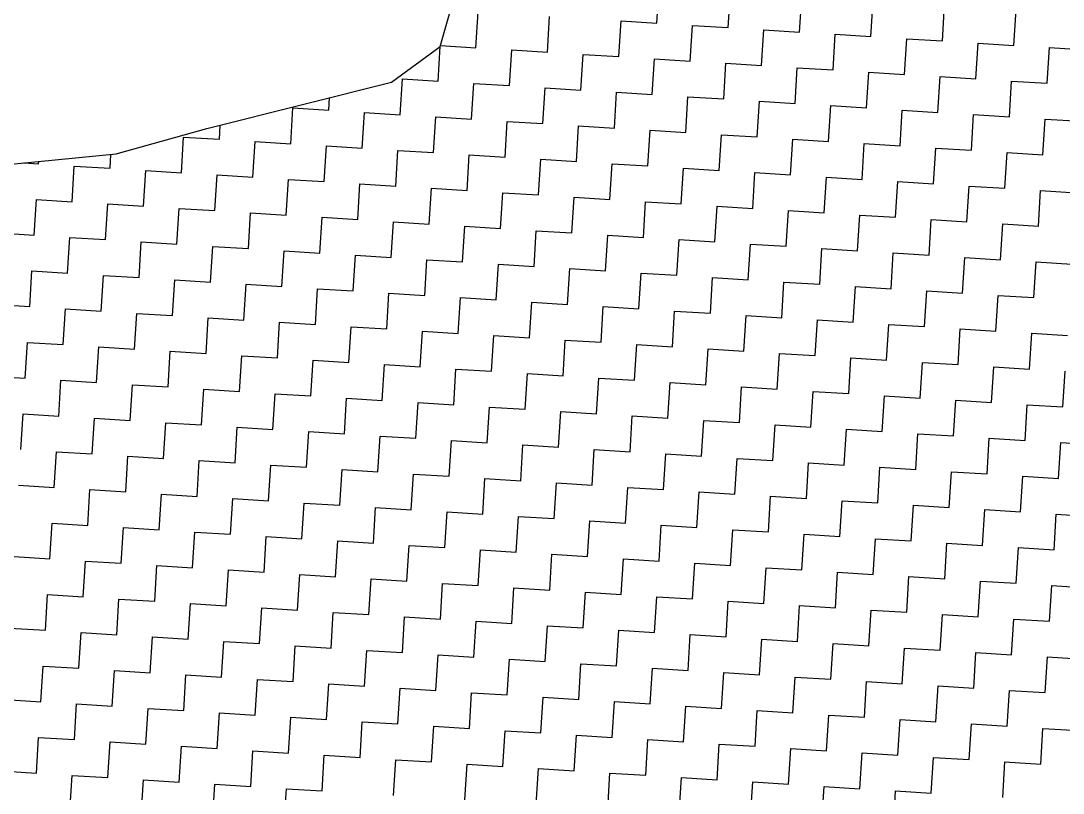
# Model space of a CAD drawing. Header units: metres. Extents: x 278801 to 279668, y 2074665 to 2075564.
# Drawn here: x 279565.41 to 279599.33, y 2075087.41 to 2075112.54 of the extents above; entities that cross this region are included whole.
import ezdxf

# ---------------------------------------------------------------- set-up
doc = ezdxf.new("R2010")
doc.units = ezdxf.units.M
doc.layers.add('POLY_HATCH', color=12, linetype='Continuous')

msp = doc.modelspace()

# ---------------------------------------------------------------- linework, layer by layer
at = {"layer": 'POLY_HATCH', "linetype": 'Continuous'}
for p, q in [((279586.1, 2075112.464), (279586.172, 2075113.626)), ((279588.424, 2075112.319), (279588.496, 2075113.481)), ((279590.748, 2075112.174), (279590.82, 2075113.336)), ((279593.072, 2075112.029), (279593.144, 2075113.191)), ((279580.218, 2075111.664), (279580.29, 2075112.826)), ((279595.396, 2075111.884), (279595.468, 2075113.046)), ((279597.72, 2075111.739), (279597.792, 2075112.901)), ((279582.542, 2075111.519), (279582.614, 2075112.681)), ((279584.866, 2075111.375), (279584.938, 2075112.536)), ((279584.938, 2075112.536), (279586.1, 2075112.464)), ((279587.189, 2075111.23), (279587.262, 2075112.391)), ((279587.262, 2075112.391), (279588.424, 2075112.319)), ((279589.513, 2075111.085), (279589.586, 2075112.247)), ((279589.586, 2075112.247), (279590.748, 2075112.174)), ((279591.837, 2075110.94), (279591.91, 2075112.102)), ((279591.91, 2075112.102), (279593.072, 2075112.029)), ((279594.161, 2075110.795), (279594.234, 2075111.957)), ((279594.234, 2075111.957), (279595.396, 2075111.884)), ((279596.485, 2075110.65), (279596.558, 2075111.812)), ((279596.558, 2075111.812), (279597.72, 2075111.739)), ((279578.983, 2075110.575), (279579.054, 2075111.706)), ((279579.065, 2075111.736), (279580.218, 2075111.664)), ((279581.307, 2075110.43), (279581.38, 2075111.592)), ((279581.38, 2075111.592), (279582.542, 2075111.519)), ((279598.809, 2075110.505), (279598.882, 2075111.667)), ((279598.882, 2075111.667), (279600.044, 2075111.594)), ((279583.631, 2075110.285), (279583.704, 2075111.447)), ((279583.704, 2075111.447), (279584.866, 2075111.375)), ((279585.955, 2075110.14), (279586.028, 2075111.302)), ((279586.028, 2075111.302), (279587.189, 2075111.23)), ((279588.279, 2075109.995), (279588.351, 2075111.157)), ((279588.351, 2075111.157), (279589.513, 2075111.085)), ((279590.603, 2075109.85), (279590.675, 2075111.012)), ((279590.675, 2075111.012), (279591.837, 2075110.94)), ((279592.927, 2075109.705), (279592.999, 2075110.867)), ((279592.999, 2075110.867), (279594.161, 2075110.795)), ((279577.749, 2075109.485), (279577.821, 2075110.647)), ((279577.821, 2075110.647), (279578.983, 2075110.575)), ((279580.073, 2075109.341), (279580.145, 2075110.502)), ((279580.145, 2075110.502), (279581.307, 2075110.43)), ((279595.251, 2075109.56), (279595.323, 2075110.722)), ((279595.323, 2075110.722), (279596.485, 2075110.65)), ((279597.575, 2075109.415), (279597.647, 2075110.577)), ((279597.647, 2075110.577), (279598.809, 2075110.505)), ((279582.397, 2075109.196), (279582.469, 2075110.358)), ((279582.469, 2075110.358), (279583.631, 2075110.285)), ((279584.721, 2075109.051), (279584.793, 2075110.213)), ((279584.793, 2075110.213), (279585.955, 2075110.14)), ((279575.425, 2075109.63), (279575.45, 2075110.041)), ((279587.045, 2075108.906), (279587.117, 2075110.068)), ((279587.117, 2075110.068), (279588.279, 2075109.995)), ((279589.368, 2075108.761), (279589.441, 2075109.923)), ((279589.441, 2075109.923), (279590.603, 2075109.85)), ((279591.692, 2075108.616), (279591.765, 2075109.778)), ((279591.765, 2075109.778), (279592.927, 2075109.705)), ((279574.19, 2075108.541), (279574.263, 2075109.703)), ((279574.263, 2075109.703), (279575.425, 2075109.63)), ((279576.514, 2075108.396), (279576.587, 2075109.558)), ((279576.587, 2075109.558), (279577.749, 2075109.485)), ((279594.016, 2075108.471), (279594.089, 2075109.633)), ((279594.089, 2075109.633), (279595.251, 2075109.56)), ((279596.34, 2075108.326), (279596.413, 2075109.488)), ((279596.413, 2075109.488), (279597.575, 2075109.415)), ((279571.867, 2075108.686), (279571.895, 2075109.144)), ((279578.838, 2075108.251), (279578.911, 2075109.413)), ((279578.911, 2075109.413), (279580.073, 2075109.341)), ((279581.162, 2075108.106), (279581.235, 2075109.268)), ((279581.235, 2075109.268), (279582.397, 2075109.196)), ((279583.486, 2075107.961), (279583.559, 2075109.123)), ((279583.559, 2075109.123), (279584.721, 2075109.051)), ((279598.664, 2075108.181), (279598.737, 2075109.343)), ((279598.737, 2075109.343), (279599.899, 2075109.27)), ((279570.632, 2075107.596), (279570.705, 2075108.758)), ((279570.705, 2075108.758), (279571.867, 2075108.686)), ((279585.81, 2075107.816), (279585.883, 2075108.978)), ((279585.883, 2075108.978), (279587.045, 2075108.906)), ((279588.134, 2075107.671), (279588.206, 2075108.833)), ((279588.206, 2075108.833), (279589.368, 2075108.761)), ((279572.956, 2075107.452), (279573.029, 2075108.613)), ((279573.029, 2075108.613), (279574.19, 2075108.541)), ((279575.28, 2075107.307), (279575.352, 2075108.468)), ((279575.352, 2075108.468), (279576.514, 2075108.396)), ((279590.458, 2075107.526), (279590.53, 2075108.688)), ((279590.53, 2075108.688), (279591.692, 2075108.616)), ((279592.782, 2075107.381), (279592.854, 2075108.543)), ((279592.854, 2075108.543), (279594.016, 2075108.471)), ((279568.308, 2075107.741), (279568.336, 2075108.193)), ((279577.604, 2075107.162), (279577.676, 2075108.324)), ((279577.676, 2075108.324), (279578.838, 2075108.251)), ((279579.928, 2075107.017), (279580, 2075108.179)), ((279580, 2075108.179), (279581.162, 2075108.106)), ((279595.106, 2075107.236), (279595.178, 2075108.398)), ((279595.178, 2075108.398), (279596.34, 2075108.326)), ((279597.43, 2075107.091), (279597.502, 2075108.253)), ((279597.502, 2075108.253), (279598.664, 2075108.181)), ((279565.506, 2075107.916), (279565.984, 2075107.886)), ((279565.984, 2075107.886), (279565.989, 2075107.963)), ((279567.074, 2075106.652), (279567.146, 2075107.814)), ((279567.146, 2075107.814), (279568.308, 2075107.741)), ((279582.252, 2075106.872), (279582.324, 2075108.034)), ((279582.324, 2075108.034), (279583.486, 2075107.961)), ((279584.576, 2075106.727), (279584.648, 2075107.889)), ((279584.648, 2075107.889), (279585.81, 2075107.816)), ((279586.9, 2075106.582), (279586.972, 2075107.744)), ((279586.972, 2075107.744), (279588.134, 2075107.671)), ((279569.398, 2075106.507), (279569.47, 2075107.669)), ((279569.47, 2075107.669), (279570.632, 2075107.596)), ((279571.722, 2075106.362), (279571.794, 2075107.524)), ((279571.794, 2075107.524), (279572.956, 2075107.452)), ((279589.223, 2075106.437), (279589.296, 2075107.599)), ((279589.296, 2075107.599), (279590.458, 2075107.526)), ((279591.547, 2075106.292), (279591.62, 2075107.454)), ((279591.62, 2075107.454), (279592.782, 2075107.381)), ((279574.045, 2075106.217), (279574.118, 2075107.379)), ((279574.118, 2075107.379), (279575.28, 2075107.307)), ((279576.369, 2075106.072), (279576.442, 2075107.234)), ((279576.442, 2075107.234), (279577.604, 2075107.162)), ((279578.693, 2075105.927), (279578.766, 2075107.089)), ((279578.766, 2075107.089), (279579.928, 2075107.017)), ((279593.871, 2075106.147), (279593.944, 2075107.309)), ((279593.944, 2075107.309), (279595.106, 2075107.236)), ((279596.195, 2075106.002), (279596.268, 2075107.164)), ((279596.268, 2075107.164), (279597.43, 2075107.091)), ((279565.839, 2075105.562), (279565.912, 2075106.724)), ((279565.912, 2075106.724), (279567.074, 2075106.652)), ((279581.017, 2075105.782), (279581.09, 2075106.944)), ((279581.09, 2075106.944), (279582.252, 2075106.872)), ((279583.341, 2075105.637), (279583.414, 2075106.799)), ((279583.414, 2075106.799), (279584.576, 2075106.727)), ((279598.519, 2075105.857), (279598.592, 2075107.019)), ((279598.592, 2075107.019), (279599.754, 2075106.946)), ((279568.163, 2075105.418), (279568.236, 2075106.579)), ((279568.236, 2075106.579), (279569.398, 2075106.507)), ((279570.487, 2075105.273), (279570.56, 2075106.435)), ((279570.56, 2075106.435), (279571.722, 2075106.362)), ((279585.665, 2075105.492), (279585.738, 2075106.654)), ((279585.738, 2075106.654), (279586.9, 2075106.582)), ((279587.989, 2075105.347), (279588.062, 2075106.509)), ((279588.062, 2075106.509), (279589.223, 2075106.437)), ((279572.811, 2075105.128), (279572.884, 2075106.29)), ((279572.884, 2075106.29), (279574.045, 2075106.217)), ((279575.135, 2075104.983), (279575.207, 2075106.145)), ((279575.207, 2075106.145), (279576.369, 2075106.072)), ((279590.313, 2075105.202), (279590.385, 2075106.364)), ((279590.385, 2075106.364), (279591.547, 2075106.292)), ((279592.637, 2075105.057), (279592.709, 2075106.219)), ((279592.709, 2075106.219), (279593.871, 2075106.147)), ((279594.961, 2075104.912), (279595.033, 2075106.074)), ((279595.033, 2075106.074), (279596.195, 2075106.002)), ((279577.459, 2075104.838), (279577.531, 2075106)), ((279577.531, 2075106), (279578.693, 2075105.927)), ((279579.783, 2075104.693), (279579.855, 2075105.855)), ((279579.855, 2075105.855), (279581.017, 2075105.782)), ((279582.107, 2075104.548), (279582.179, 2075105.71)), ((279582.179, 2075105.71), (279583.341, 2075105.637)), ((279597.285, 2075104.767), (279597.357, 2075105.929)), ((279597.357, 2075105.929), (279598.519, 2075105.857)), ((279564.677, 2075105.635), (279565.839, 2075105.562)), ((279566.929, 2075104.328), (279567.001, 2075105.49)), ((279567.001, 2075105.49), (279568.163, 2075105.418)), ((279584.431, 2075104.403), (279584.503, 2075105.565)), ((279584.503, 2075105.565), (279585.665, 2075105.492)), ((279586.755, 2075104.258), (279586.827, 2075105.42)), ((279586.827, 2075105.42), (279587.989, 2075105.347)), ((279569.253, 2075104.183), (279569.325, 2075105.345)), ((279569.325, 2075105.345), (279570.487, 2075105.273)), ((279571.577, 2075104.038), (279571.649, 2075105.2)), ((279571.649, 2075105.2), (279572.811, 2075105.128)), ((279573.901, 2075103.893), (279573.973, 2075105.055)), ((279573.973, 2075105.055), (279575.135, 2075104.983)), ((279589.079, 2075104.113), (279589.151, 2075105.275)), ((279589.151, 2075105.275), (279590.313, 2075105.202)), ((279591.402, 2075103.968), (279591.475, 2075105.13)), ((279591.475, 2075105.13), (279592.637, 2075105.057)), ((279576.224, 2075103.748), (279576.297, 2075104.91)), ((279576.297, 2075104.91), (279577.459, 2075104.838)), ((279578.548, 2075103.603), (279578.621, 2075104.765)), ((279578.621, 2075104.765), (279579.783, 2075104.693)), ((279593.726, 2075103.823), (279593.799, 2075104.985)), ((279593.799, 2075104.985), (279594.961, 2075104.912)), ((279596.05, 2075103.678), (279596.123, 2075104.84)), ((279596.123, 2075104.84), (279597.285, 2075104.767)), ((279598.374, 2075103.533), (279598.447, 2075104.695)), ((279598.447, 2075104.695), (279599.609, 2075104.622)), ((279565.694, 2075103.239), (279565.767, 2075104.401)), ((279565.767, 2075104.401), (279566.929, 2075104.328)), ((279580.872, 2075103.458), (279580.945, 2075104.62)), ((279580.945, 2075104.62), (279582.107, 2075104.548)), ((279583.196, 2075103.313), (279583.269, 2075104.475)), ((279583.269, 2075104.475), (279584.431, 2075104.403)), ((279568.018, 2075103.094), (279568.091, 2075104.256)), ((279568.091, 2075104.256), (279569.253, 2075104.183)), ((279570.342, 2075102.949), (279570.415, 2075104.111)), ((279570.415, 2075104.111), (279571.577, 2075104.038)), ((279585.52, 2075103.168), (279585.593, 2075104.33)), ((279585.593, 2075104.33), (279586.755, 2075104.258)), ((279587.844, 2075103.023), (279587.917, 2075104.185)), ((279587.917, 2075104.185), (279589.079, 2075104.113)), ((279590.168, 2075102.878), (279590.24, 2075104.04)), ((279590.24, 2075104.04), (279591.402, 2075103.968)), ((279572.666, 2075102.804), (279572.739, 2075103.966)), ((279572.739, 2075103.966), (279573.901, 2075103.893)), ((279574.99, 2075102.659), (279575.062, 2075103.821)), ((279575.062, 2075103.821), (279576.224, 2075103.748)), ((279577.314, 2075102.514), (279577.386, 2075103.676)), ((279577.386, 2075103.676), (279578.548, 2075103.603)), ((279592.492, 2075102.733), (279592.564, 2075103.895)), ((279592.564, 2075103.895), (279593.726, 2075103.823)), ((279594.816, 2075102.588), (279594.888, 2075103.75)), ((279594.888, 2075103.75), (279596.05, 2075103.678)), ((279579.638, 2075102.369), (279579.71, 2075103.531)), ((279579.71, 2075103.531), (279580.872, 2075103.458)), ((279581.962, 2075102.224), (279582.034, 2075103.386)), ((279582.034, 2075103.386), (279583.196, 2075103.313)), ((279597.14, 2075102.443), (279597.212, 2075103.605)), ((279597.212, 2075103.605), (279598.374, 2075103.533)), ((279564.532, 2075103.311), (279565.694, 2075103.239)), ((279566.784, 2075102.004), (279566.856, 2075103.166)), ((279566.856, 2075103.166), (279568.018, 2075103.094)), ((279569.108, 2075101.859), (279569.18, 2075103.021)), ((279569.18, 2075103.021), (279570.342, 2075102.949)), ((279584.286, 2075102.079), (279584.358, 2075103.241)), ((279584.358, 2075103.241), (279585.52, 2075103.168)), ((279586.61, 2075101.934), (279586.682, 2075103.096)), ((279586.682, 2075103.096), (279587.844, 2075103.023)), ((279571.432, 2075101.714), (279571.504, 2075102.876)), ((279571.504, 2075102.876), (279572.666, 2075102.804)), ((279573.756, 2075101.569), (279573.828, 2075102.731)), ((279573.828, 2075102.731), (279574.99, 2075102.659)), ((279588.934, 2075101.789), (279589.006, 2075102.951)), ((279589.006, 2075102.951), (279590.168, 2075102.878)), ((279591.257, 2075101.644), (279591.33, 2075102.806)), ((279591.33, 2075102.806), (279592.492, 2075102.733)), ((279593.581, 2075101.499), (279593.654, 2075102.661)), ((279593.654, 2075102.661), (279594.816, 2075102.588)), ((279576.079, 2075101.424), (279576.152, 2075102.586)), ((279576.152, 2075102.586), (279577.314, 2075102.514)), ((279578.403, 2075101.279), (279578.476, 2075102.441)), ((279578.476, 2075102.441), (279579.638, 2075102.369)), ((279595.905, 2075101.354), (279595.978, 2075102.516)), ((279595.978, 2075102.516), (279597.14, 2075102.443)), ((279598.229, 2075101.209), (279598.302, 2075102.371)), ((279598.302, 2075102.371), (279599.464, 2075102.298)), ((279565.549, 2075100.915), (279565.622, 2075102.077)), ((279565.622, 2075102.077), (279566.784, 2075102.004)), ((279580.727, 2075101.134), (279580.8, 2075102.296)), ((279580.8, 2075102.296), (279581.962, 2075102.224)), ((279583.051, 2075100.989), (279583.124, 2075102.151)), ((279583.124, 2075102.151), (279584.286, 2075102.079)), ((279585.375, 2075100.844), (279585.448, 2075102.006)), ((279585.448, 2075102.006), (279586.61, 2075101.934)), ((279567.873, 2075100.77), (279567.946, 2075101.932)), ((279567.946, 2075101.932), (279569.108, 2075101.859)), ((279570.197, 2075100.625), (279570.27, 2075101.787)), ((279570.27, 2075101.787), (279571.432, 2075101.714)), ((279572.521, 2075100.48), (279572.594, 2075101.642)), ((279572.594, 2075101.642), (279573.756, 2075101.569)), ((279587.699, 2075100.699), (279587.772, 2075101.861)), ((279587.772, 2075101.861), (279588.934, 2075101.789)), ((279590.023, 2075100.554), (279590.095, 2075101.716)), ((279590.095, 2075101.716), (279591.257, 2075101.644)), ((279574.845, 2075100.335), (279574.918, 2075101.497)), ((279574.918, 2075101.497), (279576.079, 2075101.424)), ((279577.169, 2075100.19), (279577.241, 2075101.352)), ((279577.241, 2075101.352), (279578.403, 2075101.279)), ((279592.347, 2075100.409), (279592.419, 2075101.571)), ((279592.419, 2075101.571), (279593.581, 2075101.499)), ((279594.671, 2075100.265), (279594.743, 2075101.426)), ((279594.743, 2075101.426), (279595.905, 2075101.354)), ((279596.995, 2075100.12), (279597.067, 2075101.281)), ((279597.067, 2075101.281), (279598.229, 2075101.209)), ((279564.387, 2075100.987), (279565.549, 2075100.915)), ((279579.493, 2075100.045), (279579.565, 2075101.207)), ((279579.565, 2075101.207), (279580.727, 2075101.134)), ((279581.817, 2075099.9), (279581.889, 2075101.062)), ((279581.889, 2075101.062), (279583.051, 2075100.989)), ((279599.319, 2075099.975), (279599.391, 2075101.137)), ((279566.639, 2075099.68), (279566.711, 2075100.842)), ((279566.711, 2075100.842), (279567.873, 2075100.77)), ((279568.963, 2075099.535), (279569.035, 2075100.697)), ((279569.035, 2075100.697), (279570.197, 2075100.625)), ((279584.141, 2075099.755), (279584.213, 2075100.917)), ((279584.213, 2075100.917), (279585.375, 2075100.844)), ((279586.465, 2075099.61), (279586.537, 2075100.772)), ((279586.537, 2075100.772), (279587.699, 2075100.699)), ((279588.789, 2075099.465), (279588.861, 2075100.627)), ((279588.861, 2075100.627), (279590.023, 2075100.554)), ((279571.287, 2075099.39), (279571.359, 2075100.552)), ((279571.359, 2075100.552), (279572.521, 2075100.48)), ((279573.611, 2075099.245), (279573.683, 2075100.407)), ((279573.683, 2075100.407), (279574.845, 2075100.335)), ((279591.112, 2075099.32), (279591.185, 2075100.482)), ((279591.185, 2075100.482), (279592.347, 2075100.409)), ((279593.436, 2075099.175), (279593.509, 2075100.337)), ((279593.509, 2075100.337), (279594.671, 2075100.265)), ((279575.935, 2075099.1), (279576.007, 2075100.262)), ((279576.007, 2075100.262), (279577.169, 2075100.19)), ((279578.258, 2075098.955), (279578.331, 2075100.117)), ((279578.331, 2075100.117), (279579.493, 2075100.045)), ((279580.582, 2075098.81), (279580.655, 2075099.972)), ((279580.655, 2075099.972), (279581.817, 2075099.9)), ((279595.76, 2075099.03), (279595.833, 2075100.192)), ((279595.833, 2075100.192), (279596.995, 2075100.12)), ((279598.084, 2075098.885), (279598.157, 2075100.047)), ((279598.157, 2075100.047), (279599.319, 2075099.975)), ((279565.404, 2075098.591), (279565.477, 2075099.753)), ((279565.477, 2075099.753), (279566.639, 2075099.68)), ((279567.728, 2075098.446), (279567.801, 2075099.608)), ((279567.801, 2075099.608), (279568.963, 2075099.535)), ((279582.906, 2075098.665), (279582.979, 2075099.827)), ((279582.979, 2075099.827), (279584.141, 2075099.755)), ((279585.23, 2075098.52), (279585.303, 2075099.682)), ((279585.303, 2075099.682), (279586.465, 2075099.61)), ((279570.052, 2075098.301), (279570.125, 2075099.463)), ((279570.125, 2075099.463), (279571.287, 2075099.39)), ((279572.376, 2075098.156), (279572.449, 2075099.318)), ((279572.449, 2075099.318), (279573.611, 2075099.245)), ((279587.554, 2075098.375), (279587.627, 2075099.537)), ((279587.627, 2075099.537), (279588.789, 2075099.465)), ((279589.878, 2075098.231), (279589.951, 2075099.392)), ((279589.951, 2075099.392), (279591.112, 2075099.32)), ((279592.202, 2075098.086), (279592.274, 2075099.248)), ((279592.274, 2075099.248), (279593.436, 2075099.175)), ((279574.7, 2075098.011), (279574.773, 2075099.173)), ((279574.773, 2075099.173), (279575.935, 2075099.1)), ((279577.024, 2075097.866), (279577.096, 2075099.028)), ((279577.096, 2075099.028), (279578.258, 2075098.955)), ((279594.526, 2075097.941), (279594.598, 2075099.103)), ((279594.598, 2075099.103), (279595.76, 2075099.03)), ((279596.85, 2075097.796), (279596.922, 2075098.958)), ((279596.922, 2075098.958), (279598.084, 2075098.885)), ((279579.348, 2075097.721), (279579.42, 2075098.883)), ((279579.42, 2075098.883), (279580.582, 2075098.81)), ((279581.672, 2075097.576), (279581.744, 2075098.738)), ((279581.744, 2075098.738), (279582.906, 2075098.665)), ((279583.996, 2075097.431), (279584.068, 2075098.593)), ((279584.068, 2075098.593), (279585.23, 2075098.52)), ((279599.174, 2075097.651), (279599.246, 2075098.813)), ((279599.246, 2075098.813), (279600.408, 2075098.74)), ((279566.494, 2075097.356), (279566.566, 2075098.518)), ((279566.566, 2075098.518), (279567.728, 2075098.446)), ((279568.818, 2075097.211), (279568.89, 2075098.373)), ((279568.89, 2075098.373), (279570.052, 2075098.301)), ((279586.32, 2075097.286), (279586.392, 2075098.448)), ((279586.392, 2075098.448), (279587.554, 2075098.375)), ((279588.644, 2075097.141), (279588.716, 2075098.303)), ((279588.716, 2075098.303), (279589.878, 2075098.231)), ((279571.142, 2075097.066), (279571.214, 2075098.228)), ((279571.214, 2075098.228), (279572.376, 2075098.156)), ((279573.466, 2075096.921), (279573.538, 2075098.083)), ((279573.538, 2075098.083), (279574.7, 2075098.011)), ((279575.79, 2075096.776), (279575.862, 2075097.938)), ((279575.862, 2075097.938), (279577.024, 2075097.866)), ((279590.968, 2075096.996), (279591.04, 2075098.158)), ((279591.04, 2075098.158), (279592.202, 2075098.086)), ((279593.291, 2075096.851), (279593.364, 2075098.013)), ((279593.364, 2075098.013), (279594.526, 2075097.941)), ((279578.113, 2075096.631), (279578.186, 2075097.793)), ((279578.186, 2075097.793), (279579.348, 2075097.721)), ((279580.437, 2075096.486), (279580.51, 2075097.648)), ((279580.51, 2075097.648), (279581.672, 2075097.576)), ((279595.615, 2075096.706), (279595.688, 2075097.868)), ((279595.688, 2075097.868), (279596.85, 2075097.796)), ((279597.939, 2075096.561), (279598.012, 2075097.723)), ((279598.012, 2075097.723), (279599.174, 2075097.651)), ((279565.332, 2075097.429), (279566.494, 2075097.356)), ((279567.583, 2075096.122), (279567.656, 2075097.284)), ((279567.656, 2075097.284), (279568.818, 2075097.211)), ((279582.761, 2075096.342), (279582.834, 2075097.503)), ((279582.834, 2075097.503), (279583.996, 2075097.431)), ((279585.085, 2075096.197), (279585.158, 2075097.358)), ((279585.158, 2075097.358), (279586.32, 2075097.286)), ((279587.409, 2075096.052), (279587.482, 2075097.214)), ((279587.482, 2075097.214), (279588.644, 2075097.141)), ((279569.907, 2075095.977), (279569.98, 2075097.139)), ((279569.98, 2075097.139), (279571.142, 2075097.066)), ((279572.231, 2075095.832), (279572.304, 2075096.994)), ((279572.304, 2075096.994), (279573.466, 2075096.921)), ((279589.733, 2075095.907), (279589.806, 2075097.069)), ((279589.806, 2075097.069), (279590.968, 2075096.996)), ((279592.057, 2075095.762), (279592.129, 2075096.924)), ((279592.129, 2075096.924), (279593.291, 2075096.851)), ((279574.555, 2075095.687), (279574.628, 2075096.849)), ((279574.628, 2075096.849), (279575.79, 2075096.776)), ((279576.879, 2075095.542), (279576.952, 2075096.704)), ((279576.952, 2075096.704), (279578.113, 2075096.631)), ((279579.203, 2075095.397), (279579.275, 2075096.559)), ((279579.275, 2075096.559), (279580.437, 2075096.486)), ((279594.381, 2075095.617), (279594.453, 2075096.779)), ((279594.453, 2075096.779), (279595.615, 2075096.706)), ((279596.705, 2075095.472), (279596.777, 2075096.634)), ((279596.777, 2075096.634), (279597.939, 2075096.561)), ((279566.349, 2075095.032), (279566.421, 2075096.194)), ((279566.421, 2075096.194), (279567.583, 2075096.122)), ((279581.527, 2075095.252), (279581.599, 2075096.414)), ((279581.599, 2075096.414), (279582.761, 2075096.342)), ((279583.851, 2075095.107), (279583.923, 2075096.269)), ((279583.923, 2075096.269), (279585.085, 2075096.197)), ((279599.029, 2075095.327), (279599.101, 2075096.489)), ((279599.101, 2075096.489), (279600.263, 2075096.416)), ((279568.673, 2075094.887), (279568.745, 2075096.049)), ((279568.745, 2075096.049), (279569.907, 2075095.977)), ((279570.997, 2075094.742), (279571.069, 2075095.904)), ((279571.069, 2075095.904), (279572.231, 2075095.832)), ((279586.175, 2075094.962), (279586.247, 2075096.124)), ((279586.247, 2075096.124), (279587.409, 2075096.052)), ((279588.499, 2075094.817), (279588.571, 2075095.979)), ((279588.571, 2075095.979), (279589.733, 2075095.907)), ((279573.321, 2075094.597), (279573.393, 2075095.759)), ((279573.393, 2075095.759), (279574.555, 2075095.687)), ((279575.645, 2075094.452), (279575.717, 2075095.614)), ((279575.717, 2075095.614), (279576.879, 2075095.542)), ((279590.823, 2075094.672), (279590.895, 2075095.834)), ((279590.895, 2075095.834), (279592.057, 2075095.762)), ((279593.146, 2075094.527), (279593.219, 2075095.689)), ((279593.219, 2075095.689), (279594.381, 2075095.617)), ((279595.47, 2075094.382), (279595.543, 2075095.544)), ((279595.543, 2075095.544), (279596.705, 2075095.472)), ((279577.968, 2075094.308), (279578.041, 2075095.469)), ((279578.041, 2075095.469), (279579.203, 2075095.397)), ((279580.292, 2075094.163), (279580.365, 2075095.325)), ((279580.365, 2075095.325), (279581.527, 2075095.252)), ((279582.616, 2075094.018), (279582.689, 2075095.18)), ((279582.689, 2075095.18), (279583.851, 2075095.107)), ((279597.794, 2075094.237), (279597.867, 2075095.399)), ((279597.867, 2075095.399), (279599.029, 2075095.327)), ((279565.187, 2075095.105), (279566.349, 2075095.032)), ((279567.438, 2075093.798), (279567.511, 2075094.96)), ((279567.511, 2075094.96), (279568.673, 2075094.887)), ((279584.94, 2075093.873), (279585.013, 2075095.035)), ((279585.013, 2075095.035), (279586.175, 2075094.962)), ((279587.264, 2075093.728), (279587.337, 2075094.89)), ((279587.337, 2075094.89), (279588.499, 2075094.817)), ((279569.762, 2075093.653), (279569.835, 2075094.815)), ((279569.835, 2075094.815), (279570.997, 2075094.742)), ((279572.086, 2075093.508), (279572.159, 2075094.67)), ((279572.159, 2075094.67), (279573.321, 2075094.597)), ((279574.41, 2075093.363), (279574.483, 2075094.525)), ((279574.483, 2075094.525), (279575.645, 2075094.452)), ((279589.588, 2075093.583), (279589.661, 2075094.745)), ((279589.661, 2075094.745), (279590.823, 2075094.672)), ((279591.912, 2075093.438), (279591.985, 2075094.6)), ((279591.985, 2075094.6), (279593.146, 2075094.527)), ((279576.734, 2075093.218), (279576.807, 2075094.38)), ((279576.807, 2075094.38), (279577.968, 2075094.308)), ((279579.058, 2075093.073), (279579.13, 2075094.235)), ((279579.13, 2075094.235), (279580.292, 2075094.163)), ((279594.236, 2075093.293), (279594.308, 2075094.455)), ((279594.308, 2075094.455), (279595.47, 2075094.382)), ((279596.56, 2075093.148), (279596.632, 2075094.31)), ((279596.632, 2075094.31), (279597.794, 2075094.237)), ((279598.884, 2075093.003), (279598.956, 2075094.165)), ((279598.956, 2075094.165), (279600.118, 2075094.092)), ((279566.204, 2075092.708), (279566.276, 2075093.87)), ((279566.276, 2075093.87), (279567.438, 2075093.798)), ((279581.382, 2075092.928), (279581.454, 2075094.09)), ((279581.454, 2075094.09), (279582.616, 2075094.018)), ((279583.706, 2075092.783), (279583.778, 2075093.945)), ((279583.778, 2075093.945), (279584.94, 2075093.873)), ((279568.528, 2075092.563), (279568.6, 2075093.725)), ((279568.6, 2075093.725), (279569.762, 2075093.653)), ((279570.852, 2075092.419), (279570.924, 2075093.58)), ((279570.924, 2075093.58), (279572.086, 2075093.508)), ((279586.03, 2075092.638), (279586.102, 2075093.8)), ((279586.102, 2075093.8), (279587.264, 2075093.728)), ((279588.354, 2075092.493), (279588.426, 2075093.655)), ((279588.426, 2075093.655), (279589.588, 2075093.583)), ((279590.678, 2075092.348), (279590.75, 2075093.51)), ((279590.75, 2075093.51), (279591.912, 2075093.438)), ((279573.176, 2075092.274), (279573.248, 2075093.435)), ((279573.248, 2075093.435), (279574.41, 2075093.363)), ((279575.5, 2075092.129), (279575.572, 2075093.291)), ((279575.572, 2075093.291), (279576.734, 2075093.218)), ((279577.824, 2075091.984), (279577.896, 2075093.146)), ((279577.896, 2075093.146), (279579.058, 2075093.073)), ((279593.002, 2075092.203), (279593.074, 2075093.365)), ((279593.074, 2075093.365), (279594.236, 2075093.293)), ((279595.325, 2075092.058), (279595.398, 2075093.22)), ((279595.398, 2075093.22), (279596.56, 2075093.148)), ((279580.147, 2075091.839), (279580.22, 2075093.001)), ((279580.22, 2075093.001), (279581.382, 2075092.928)), ((279582.471, 2075091.694), (279582.544, 2075092.856)), ((279582.544, 2075092.856), (279583.706, 2075092.783)), ((279597.649, 2075091.913), (279597.722, 2075093.075)), ((279597.722, 2075093.075), (279598.884, 2075093.003)), ((279565.042, 2075092.781), (279566.204, 2075092.708)), ((279567.293, 2075091.474), (279567.366, 2075092.636)), ((279567.366, 2075092.636), (279568.528, 2075092.563)), ((279569.617, 2075091.329), (279569.69, 2075092.491)), ((279569.69, 2075092.491), (279570.852, 2075092.419)), ((279584.795, 2075091.549), (279584.868, 2075092.711)), ((279584.868, 2075092.711), (279586.03, 2075092.638)), ((279587.119, 2075091.404), (279587.192, 2075092.566)), ((279587.192, 2075092.566), (279588.354, 2075092.493)), ((279571.941, 2075091.184), (279572.014, 2075092.346)), ((279572.014, 2075092.346), (279573.176, 2075092.274)), ((279574.265, 2075091.039), (279574.338, 2075092.201)), ((279574.338, 2075092.201), (279575.5, 2075092.129)), ((279589.443, 2075091.259), (279589.516, 2075092.421)), ((279589.516, 2075092.421), (279590.678, 2075092.348)), ((279591.767, 2075091.114), (279591.84, 2075092.276)), ((279591.84, 2075092.276), (279593.002, 2075092.203)), ((279594.091, 2075090.969), (279594.163, 2075092.131)), ((279594.163, 2075092.131), (279595.325, 2075092.058)), ((279576.589, 2075090.894), (279576.662, 2075092.056)), ((279576.662, 2075092.056), (279577.824, 2075091.984)), ((279578.913, 2075090.749), (279578.985, 2075091.911)), ((279578.985, 2075091.911), (279580.147, 2075091.839)), ((279596.415, 2075090.824), (279596.487, 2075091.986)), ((279596.487, 2075091.986), (279597.649, 2075091.913)), ((279598.739, 2075090.679), (279598.811, 2075091.841)), ((279598.811, 2075091.841), (279599.973, 2075091.768)), ((279566.059, 2075090.385), (279566.131, 2075091.546)), ((279566.131, 2075091.546), (279567.293, 2075091.474)), ((279581.237, 2075090.604), (279581.309, 2075091.766)), ((279581.309, 2075091.766), (279582.471, 2075091.694)), ((279583.561, 2075090.459), (279583.633, 2075091.621)), ((279583.633, 2075091.621), (279584.795, 2075091.549)), ((279585.885, 2075090.314), (279585.957, 2075091.476)), ((279585.957, 2075091.476), (279587.119, 2075091.404)), ((279568.383, 2075090.24), (279568.455, 2075091.402)), ((279568.455, 2075091.402), (279569.617, 2075091.329)), ((279570.707, 2075090.095), (279570.779, 2075091.257)), ((279570.779, 2075091.257), (279571.941, 2075091.184)), ((279573.031, 2075089.95), (279573.103, 2075091.112)), ((279573.103, 2075091.112), (279574.265, 2075091.039)), ((279588.209, 2075090.169), (279588.281, 2075091.331)), ((279588.281, 2075091.331), (279589.443, 2075091.259)), ((279590.533, 2075090.024), (279590.605, 2075091.186)), ((279590.605, 2075091.186), (279591.767, 2075091.114)), ((279575.355, 2075089.805), (279575.427, 2075090.967)), ((279575.427, 2075090.967), (279576.589, 2075090.894)), ((279577.679, 2075089.66), (279577.751, 2075090.822)), ((279577.751, 2075090.822), (279578.913, 2075090.749)), ((279592.857, 2075089.879), (279592.929, 2075091.041)), ((279592.929, 2075091.041), (279594.091, 2075090.969)), ((279595.18, 2075089.734), (279595.253, 2075090.896)), ((279595.253, 2075090.896), (279596.415, 2075090.824)), ((279564.897, 2075090.457), (279566.059, 2075090.385)), ((279580.002, 2075089.515), (279580.075, 2075090.677)), ((279580.075, 2075090.677), (279581.237, 2075090.604)), ((279582.326, 2075089.37), (279582.399, 2075090.532)), ((279582.399, 2075090.532), (279583.561, 2075090.459)), ((279597.504, 2075089.589), (279597.577, 2075090.751)), ((279597.577, 2075090.751), (279598.739, 2075090.679)), ((279567.148, 2075089.15), (279567.221, 2075090.312)), ((279567.221, 2075090.312), (279568.383, 2075090.24)), ((279569.472, 2075089.005), (279569.545, 2075090.167)), ((279569.545, 2075090.167), (279570.707, 2075090.095)), ((279584.65, 2075089.225), (279584.723, 2075090.387)), ((279584.723, 2075090.387), (279585.885, 2075090.314)), ((279586.974, 2075089.08), (279587.047, 2075090.242)), ((279587.047, 2075090.242), (279588.209, 2075090.169)), ((279589.298, 2075088.935), (279589.371, 2075090.097)), ((279589.371, 2075090.097), (279590.533, 2075090.024)), ((279571.796, 2075088.86), (279571.869, 2075090.022)), ((279571.869, 2075090.022), (279573.031, 2075089.95)), ((279574.12, 2075088.715), (279574.193, 2075089.877)), ((279574.193, 2075089.877), (279575.355, 2075089.805)), ((279591.622, 2075088.79), (279591.695, 2075089.952)), ((279591.695, 2075089.952), (279592.857, 2075089.879)), ((279593.946, 2075088.645), (279594.018, 2075089.807)), ((279594.018, 2075089.807), (279595.18, 2075089.734)), ((279576.444, 2075088.57), (279576.517, 2075089.732)), ((279576.517, 2075089.732), (279577.679, 2075089.66)), ((279578.768, 2075088.425), (279578.841, 2075089.587)), ((279578.841, 2075089.587), (279580.002, 2075089.515)), ((279581.092, 2075088.28), (279581.164, 2075089.442)), ((279581.164, 2075089.442), (279582.326, 2075089.37)), ((279596.27, 2075088.5), (279596.342, 2075089.662)), ((279596.342, 2075089.662), (279597.504, 2075089.589)), ((279598.594, 2075088.355), (279598.666, 2075089.517)), ((279598.666, 2075089.517), (279599.828, 2075089.444)), ((279565.914, 2075088.061), (279565.986, 2075089.223)), ((279565.986, 2075089.223), (279567.148, 2075089.15)), ((279568.238, 2075087.916), (279568.31, 2075089.078)), ((279568.31, 2075089.078), (279569.472, 2075089.005)), ((279583.416, 2075088.135), (279583.488, 2075089.297)), ((279583.488, 2075089.297), (279584.65, 2075089.225)), ((279585.74, 2075087.99), (279585.812, 2075089.152)), ((279585.812, 2075089.152), (279586.974, 2075089.08)), ((279570.562, 2075087.771), (279570.634, 2075088.933)), ((279570.634, 2075088.933), (279571.796, 2075088.86)), ((279572.886, 2075087.626), (279572.958, 2075088.788)), ((279572.958, 2075088.788), (279574.12, 2075088.715)), ((279588.064, 2075087.845), (279588.136, 2075089.007)), ((279588.136, 2075089.007), (279589.298, 2075088.935)), ((279590.388, 2075087.7), (279590.46, 2075088.862)), ((279590.46, 2075088.862), (279591.622, 2075088.79)), ((279575.21, 2075087.481), (279575.282, 2075088.643)), ((279575.282, 2075088.643), (279576.444, 2075088.57)), ((279577.534, 2075087.336), (279577.606, 2075088.498)), ((279577.606, 2075088.498), (279578.768, 2075088.425)), ((279592.712, 2075087.555), (279592.784, 2075088.717)), ((279592.784, 2075088.717), (279593.946, 2075088.645)), ((279595.035, 2075087.41), (279595.108, 2075088.572)), ((279595.108, 2075088.572), (279596.27, 2075088.5)), ((279597.359, 2075087.265), (279597.432, 2075088.427)), ((279597.432, 2075088.427), (279598.594, 2075088.355)), ((279564.752, 2075088.133), (279565.914, 2075088.061)), ((279579.858, 2075087.191), (279579.93, 2075088.353)), ((279579.93, 2075088.353), (279581.092, 2075088.28)), ((279582.181, 2075087.046), (279582.254, 2075088.208)), ((279582.254, 2075088.208), (279583.416, 2075088.135)), ((279584.505, 2075086.901), (279584.578, 2075088.063)), ((279584.578, 2075088.063), (279585.74, 2075087.99)), ((279567.003, 2075086.826), (279567.076, 2075087.988)), ((279567.076, 2075087.988), (279568.238, 2075087.916)), ((279569.327, 2075086.681), (279569.4, 2075087.843)), ((279569.4, 2075087.843), (279570.562, 2075087.771)), ((279586.829, 2075086.756), (279586.902, 2075087.918)), ((279586.902, 2075087.918), (279588.064, 2075087.845)), ((279589.153, 2075086.611), (279589.226, 2075087.773)), ((279589.226, 2075087.773), (279590.388, 2075087.7)), ((279571.651, 2075086.536), (279571.724, 2075087.698)), ((279571.724, 2075087.698), (279572.886, 2075087.626)), ((279573.975, 2075086.391), (279574.048, 2075087.553)), ((279574.048, 2075087.553), (279575.21, 2075087.481)), ((279591.477, 2075086.466), (279591.55, 2075087.628)), ((279591.55, 2075087.628), (279592.712, 2075087.555)), ((279593.801, 2075086.321), (279593.874, 2075087.483)), ((279593.874, 2075087.483), (279595.035, 2075087.41))]:
    msp.add_line(p, q, dxfattribs=at)
at = {"layer": 'POLY_HATCH'}
for p, q in [((279579.057, 2075111.708), (279579.544, 2075113.441)), ((279577.473, 2075110.547), (279579.057, 2075111.708)), ((279574.656, 2075109.841), (279577.473, 2075110.547)), ((279571.455, 2075109.033), (279574.656, 2075109.841)), ((279568.504, 2075108.21), (279571.455, 2075109.033)), ((279564.573, 2075107.825), (279568.504, 2075108.21))]:
    msp.add_line(p, q, dxfattribs=at)

doc.saveas('drawing.dxf')
